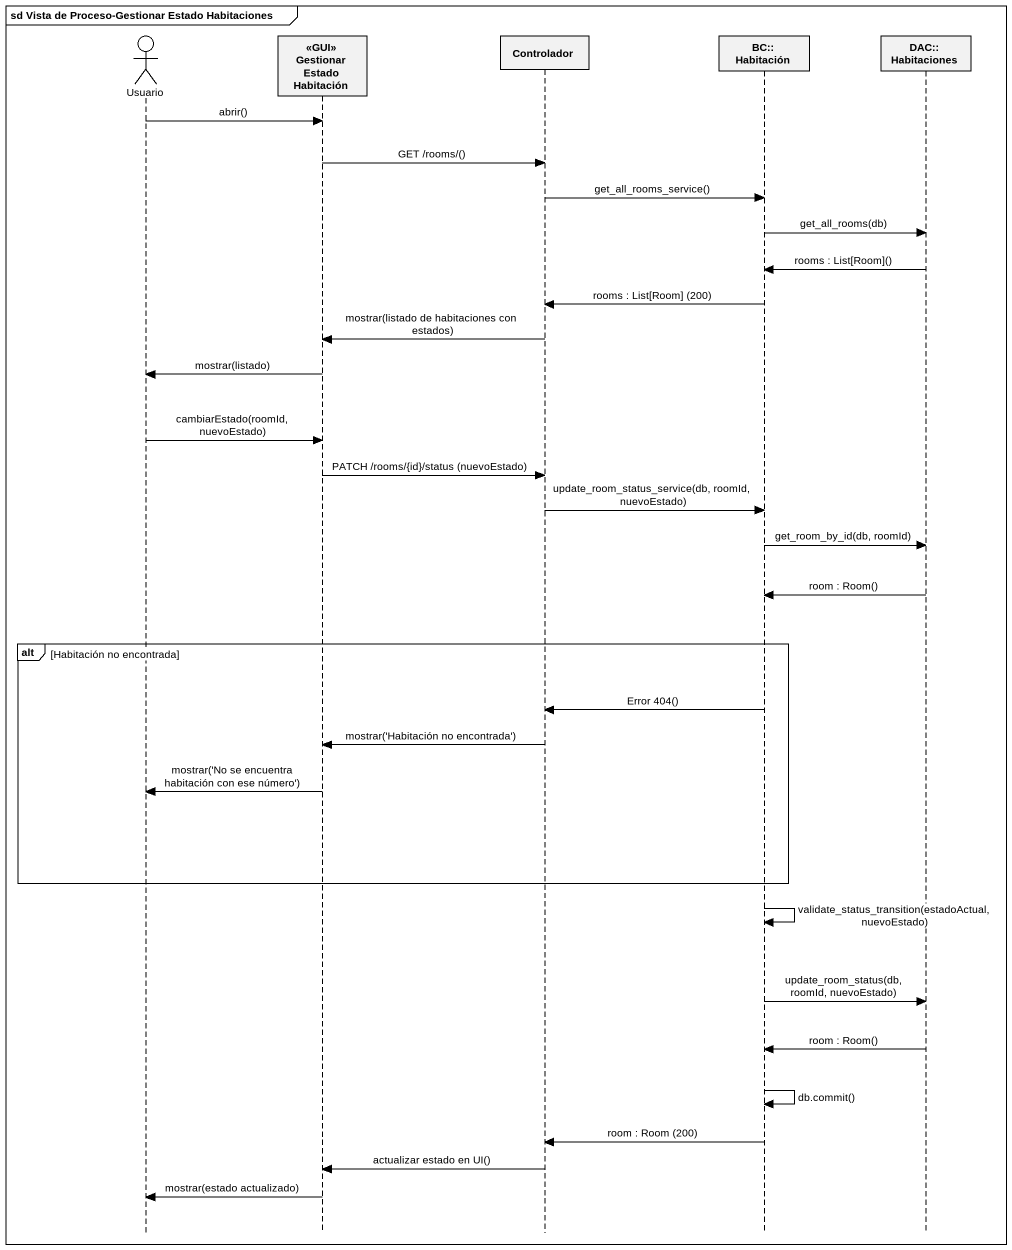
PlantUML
@startuml
mainframe sd Vista de Proceso-Gestionar Estado Habitaciones
hide footbox
actor Usuario
participant "<<GUI>> Gestionar Estado Habitación" as GUI_Gestionar_Estado
participant Controlador
participant "BC:: Habitación" as BC_Habitación
participant "DAC:: Habitaciones" as DAC_Habitaciones

Usuario -> GUI_Gestionar_Estado : abrir()
GUI_Gestionar_Estado -> Controlador : GET /rooms/()
Controlador -> BC_Habitación : get_all_rooms_service()
BC_Habitación -> DAC_Habitaciones : get_all_rooms(db)
DAC_Habitaciones -> BC_Habitación : rooms : List[Room]()
BC_Habitación -> Controlador : rooms : List[Room] (200)
Controlador -> GUI_Gestionar_Estado : mostrar(listado de habitaciones con estados)
GUI_Gestionar_Estado -> Usuario : mostrar(listado)
Usuario -> GUI_Gestionar_Estado : cambiarEstado(roomId, nuevoEstado)
GUI_Gestionar_Estado -> Controlador : PATCH /rooms/{id}/status (nuevoEstado)
Controlador -> BC_Habitación : update_room_status_service(db, roomId, nuevoEstado)
BC_Habitación -> DAC_Habitaciones : get_room_by_id(db, roomId)
DAC_Habitaciones -> BC_Habitación : room : Room()
alt Habitación no encontrada
  BC_Habitación -> Controlador : Error 404()
  Controlador -> GUI_Gestionar_Estado : mostrar('Habitación no encontrada')
  GUI_Gestionar_Estado -> Usuario : mostrar('No se encuentra habitación con ese número')
end
BC_Habitación -> BC_Habitación : validate_status_transition(estadoActual, nuevoEstado)
BC_Habitación -> DAC_Habitaciones : update_room_status(db, roomId, nuevoEstado)
DAC_Habitaciones -> BC_Habitación : room : Room()
BC_Habitación -> BC_Habitación : db.commit()
BC_Habitación -> Controlador : room : Room (200)
Controlador -> GUI_Gestionar_Estado : actualizar estado en UI()
GUI_Gestionar_Estado -> Usuario : mostrar(estado actualizado)
@enduml
